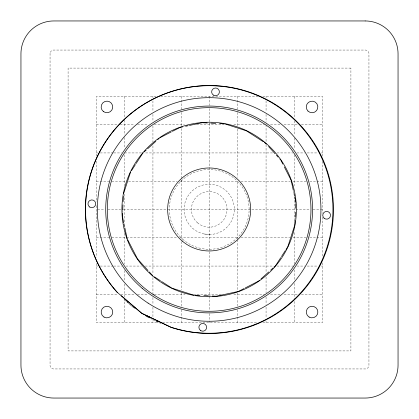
<?xml version="1.0" encoding="UTF-8"?>
<svg xmlns="http://www.w3.org/2000/svg" width="419" height="419" viewBox="0 0 419 419"><rect width="100%" height="100%" fill="white"/><g stroke="black" fill="none" stroke-linecap="round" stroke-linejoin="round"><path stroke-width="0.31" stroke-dasharray="2.1 1.57" d="M122.599 212.616L122.694 210.668M295.086 218.65L295.149 217.356M156.151 96.37L96.37 96.37L96.37 156.79M160.65 96.37L258.35 96.37M262.849 96.37L322.63 96.37L322.63 156.151M96.37 124.653L117.582 124.653M120.153 124.653L134.295 124.653M137.511 124.653L147.792 124.653M154.218 124.653L184.433 124.653M196.642 124.653L224.924 124.653M233.928 124.653L264.782 124.653M270.564 124.653L280.85 124.653M284.061 124.653L298.202 124.653M301.418 124.653L322.63 124.653M96.37 152.935L97.653 152.935M100.225 152.935L113.083 152.935M113.727 152.935L121.437 152.935M124.653 152.935L141.365 152.935M142.01 152.935L273.136 152.935M276.99 152.935L293.064 152.935M296.919 152.935L304.634 152.935M307.206 152.935L318.131 152.935M321.347 152.935L322.63 152.935M96.37 181.218L109.228 181.218M111.794 181.218L125.936 181.218M128.507 181.218L177.363 181.218M179.934 181.218L237.783 181.218L237.783 239.066M240.998 181.218L290.493 181.218M293.064 181.218L306.561 181.218M309.772 181.218L316.204 181.218M316.843 181.218L322.63 181.218M97.653 209.5L104.724 209.5M107.94 209.5L120.798 209.5M123.369 209.5L309.772 209.5M312.988 209.5L322.63 209.5M96.37 237.783L109.228 237.783M111.794 237.783L125.936 237.783M126.58 237.783L176.718 237.783M179.934 237.783L237.783 237.783M240.998 237.783L289.848 237.783M293.064 237.783L306.561 237.783M309.772 237.783L316.204 237.783M316.843 237.783L322.63 237.783M96.37 266.065L97.653 266.065M100.225 266.065L113.083 266.065M113.727 266.065L121.437 266.065M125.936 266.065L141.365 266.065M145.22 266.065L273.78 266.065M276.99 266.065L294.348 266.065M296.919 266.065L304.634 266.065M307.206 266.065L318.131 266.065M321.347 266.065L322.63 266.065M96.37 294.348L117.582 294.348M120.798 294.348L134.295 294.348M137.511 294.348L148.436 294.348M154.218 294.348L185.072 294.348M193.431 294.348L222.358 294.348M233.928 294.348L264.782 294.348M270.564 294.348L280.85 294.348M284.061 294.348L298.202 294.348M301.418 294.348L322.63 294.348M156.79 322.63L96.37 322.63L96.37 261.566M162.577 322.63L257.711 322.63M262.849 322.63L322.63 322.63L322.63 262.849M209.249 123.081L210.548 123.149M209.05 295.861L210.348 295.929M204.126 234.006L210.668 234.488M293.441 191.017L293.85 192.923M322.63 161.289L322.63 213.355M322.63 217.215L322.63 257.067M294.348 96.37L294.348 117.582M294.348 120.798L294.348 134.939M294.348 138.15L294.348 148.436M294.348 154.862L294.348 185.717M294.348 196.642L294.348 222.358M294.348 232.639L294.348 264.138M294.348 269.92L294.348 280.85M294.348 283.422L294.348 298.847M294.348 301.418L294.348 322.63M266.065 96.37L266.065 97.653M266.065 100.869L266.065 111.794M266.065 114.366L266.065 122.081M266.065 124.653L266.065 142.01M266.065 144.581L266.065 273.136M266.065 276.99L266.065 293.064M266.065 296.919L266.065 304.634M266.065 307.206L266.065 318.131M266.065 321.347L266.065 322.63M237.783 96.37L237.783 109.228M237.783 112.439L237.783 125.936M237.783 129.152L237.783 177.363M237.783 239.71L237.783 290.493M237.783 293.064L237.783 306.561M237.783 309.772L237.783 322.63M209.5 96.37L209.5 105.368M209.5 108.584L209.5 122.725M209.5 123.369L209.5 295.631M209.5 296.275L209.5 310.416M209.5 313.632L209.5 322.63M181.218 96.37L181.218 109.228M181.218 112.439L181.218 125.936M181.218 128.507L181.218 179.29M181.218 179.934L181.218 239.066M181.218 241.637L181.218 289.848M181.218 293.064L181.218 306.561M181.218 309.772L181.218 322.63M152.935 96.37L152.935 97.653M152.935 100.869L152.935 111.794M152.935 114.366L152.935 121.437M152.935 125.936L152.935 142.01M152.935 145.864L152.935 274.419M152.935 277.635L152.935 294.348M152.935 297.563L152.935 304.634M152.935 307.206L152.935 317.487M152.935 318.131L152.935 322.63M124.653 96.37L124.653 117.582M124.653 120.153L124.653 134.939M124.653 137.511L124.653 148.436M124.653 154.862L124.653 185.717M124.653 194.076L124.653 223.641M124.653 233.283L124.653 264.138M124.653 270.564L124.653 280.85M124.653 284.061L124.653 297.563M124.653 298.202L124.653 322.63M96.37 161.289L96.37 201.785M96.37 205.645L96.37 257.067M134.127 307.918A123.966 123.966 0 0 1 132.074 306.31M131.566 305.901A123.966 123.966 0 0 1 126.601 301.67M126.119 301.23A123.966 123.966 0 0 1 124.207 299.454M161.011 323.51A123.783 123.783 0 0 1 159.22 322.735M155.077 320.818A123.783 123.783 0 0 1 150.442 318.445M135.206 308.74A123.783 123.783 0 0 1 133.651 307.562M133.137 307.164A123.783 123.783 0 0 1 131.1 305.545M130.592 305.132A123.783 123.783 0 0 1 124.239 299.538M50.055 53.328L50.055 365.672A3.808 3.808 0 0 0 53.328 368.945L365.672 368.945A3.808 3.808 0 0 0 368.945 365.672L368.945 53.328A3.808 3.808 0 0 0 365.672 50.055L53.328 50.055A3.808 3.808 0 0 0 50.055 53.328M350.913 68.088L68.088 68.088L68.088 350.913L350.913 350.913L350.913 68.088M182.679 239.191A39.899 39.899 0 0 0 248.294 217.487A39.899 39.899 0 0 0 196.694 171.512A39.899 39.899 0 0 0 182.679 239.191M192.504 228.161A25.135 25.135 0 0 0 233.833 214.491A25.135 25.135 0 0 0 201.329 185.538A25.135 25.135 0 0 0 192.504 228.161M197.38 222.688A17.797 17.797 0 0 0 226.653 213.009A17.797 17.797 0 0 0 203.634 192.499A17.797 17.797 0 0 0 197.38 222.688"/><path stroke-width="0.63" d="M122.568 213.261L122.406 216.503L123.767 222.85M122.73 210.019L122.987 204.833M123.149 201.591L123.411 196.406M294.761 225.134L294.986 220.593M295.186 216.707L295.411 212.166M295.605 208.28L295.83 203.739M123.537 193.814L130.508 172.188M294.562 225.752L287.79 246.76L286.03 249.483M131.566 170.554L135.442 164.557M136.144 163.462L142.837 153.108M280.746 257.664L275.461 265.84L274.016 267.149M281.448 256.575L285.323 250.572M144.283 151.798L146.21 150.06M147.656 148.75L155.837 141.35M157.764 139.606L159.204 138.301M259.576 280.211L258.612 281.081L245.325 287.89M261.021 278.907L268.72 271.936M270.648 270.197L273.052 268.019M160.268 137.568L171.24 131.943M172.398 131.351L179.332 127.8M244.172 288.481L238.395 291.446L216.183 296.223L212.292 296.024M179.908 127.502L182.448 126.957M185.617 126.276L188.157 125.726M189.425 125.454L202.12 122.725M202.77 122.757L207.305 122.987M211.197 123.181L215.733 123.406M219.624 123.605L224.165 123.83M195.432 295.18L199.973 295.411M203.864 295.605L208.4 295.83M225.427 124.061L246.435 130.833L263.336 141.753M171.863 288.115L193.489 295.086M146.729 315.737L149.651 317.125M156.664 320.462L158.419 321.294M264.426 142.46L266.39 144.126M154.417 276.839L160.414 280.714M161.509 281.421L171.319 287.764M117.43 292.509L142.057 313.512L171.271 327.422A123.966 123.966 0 0 0 333.388 205.106A123.966 123.966 0 0 0 163.012 94.584A123.966 123.966 0 0 0 117.404 292.478L117.016 292.137A123.783 123.783 0 0 1 162.981 94.626A123.783 123.783 0 0 1 332.864 205.368A123.783 123.783 0 0 1 170.695 327.129L141.554 313.166L121.353 295.851M268.569 146.53L275.1 153.752M276.404 155.198L278.148 157.125M279.887 159.047L280.761 160.011M137.542 258.937L147.991 270.491M149.3 271.931L152.783 275.786M281.055 160.587L282.83 164.054M284.312 166.945L291.121 180.228L293.305 190.383M127.769 239.872L137.243 258.355M293.986 193.557L294.531 196.097M294.803 197.365L295.898 202.44M124.04 224.118L124.584 226.658M124.857 227.926L127.177 238.715M158.031 322.206A123.783 123.783 0 0 1 156.256 321.383M149.3 317.822A123.783 123.783 0 0 1 145.927 315.889M365.174 20.95L53.826 20.95A32.876 32.876 0 0 0 20.95 53.826L20.95 365.174A32.876 32.876 0 0 0 53.826 398.05L365.174 398.05A32.876 32.876 0 0 0 398.05 365.174L398.05 53.826A32.876 32.876 0 0 0 365.174 20.95M104.043 317.083A5.803 5.803 0 0 0 112.742 312.055A5.803 5.803 0 0 0 104.043 307.033A5.803 5.803 0 0 0 104.043 317.083M309.159 317.083A5.803 5.803 0 0 0 317.859 312.055A5.803 5.803 0 0 0 309.159 307.033A5.803 5.803 0 0 0 309.159 317.083M307.955 111.045A5.803 5.803 0 0 0 317.66 108.442A5.803 5.803 0 0 0 310.558 101.34A5.803 5.803 0 0 0 307.955 111.045M103.409 111.543A5.803 5.803 0 0 0 112.695 107.699A5.803 5.803 0 0 0 104.724 101.581A5.803 5.803 0 0 0 103.409 111.543M182.275 241.087A41.497 41.497 0 0 0 249.97 216.942A41.497 41.497 0 0 0 195.207 170.392A41.497 41.497 0 0 0 182.275 241.087M142.172 288.267A103.409 103.409 0 0 0 310.872 228.083A103.409 103.409 0 0 0 174.404 112.072A103.409 103.409 0 0 0 142.172 288.267M152.652 275.938A87.231 87.231 0 0 0 294.96 225.171A87.231 87.231 0 0 0 179.84 127.313A87.231 87.231 0 0 0 152.652 275.938M148.101 303.12A111.789 111.789 0 0 0 320.776 215.518A111.789 111.789 0 0 0 158.571 109.778A111.789 111.789 0 0 0 148.101 303.12M213.407 95.113A3.865 3.865 0 0 0 219.383 92.08A3.865 3.865 0 0 0 213.769 88.425A3.865 3.865 0 0 0 213.407 95.113M200.654 330.565A3.865 3.865 0 0 0 206.63 327.538A3.865 3.865 0 0 0 201.015 323.877A3.865 3.865 0 0 0 200.654 330.565M89.739 207.038A3.865 3.865 0 0 0 95.715 204.006A3.865 3.865 0 0 0 90.101 200.35A3.865 3.865 0 0 0 89.739 207.038M324.123 218.22A3.865 3.865 0 0 0 330.439 215.995A3.865 3.865 0 0 0 325.354 211.632A3.865 3.865 0 0 0 324.123 218.22M153.548 294.767A101.817 101.817 0 0 0 310.814 214.978A101.817 101.817 0 0 0 163.085 118.677A101.817 101.817 0 0 0 153.548 294.767"/></g></svg>
